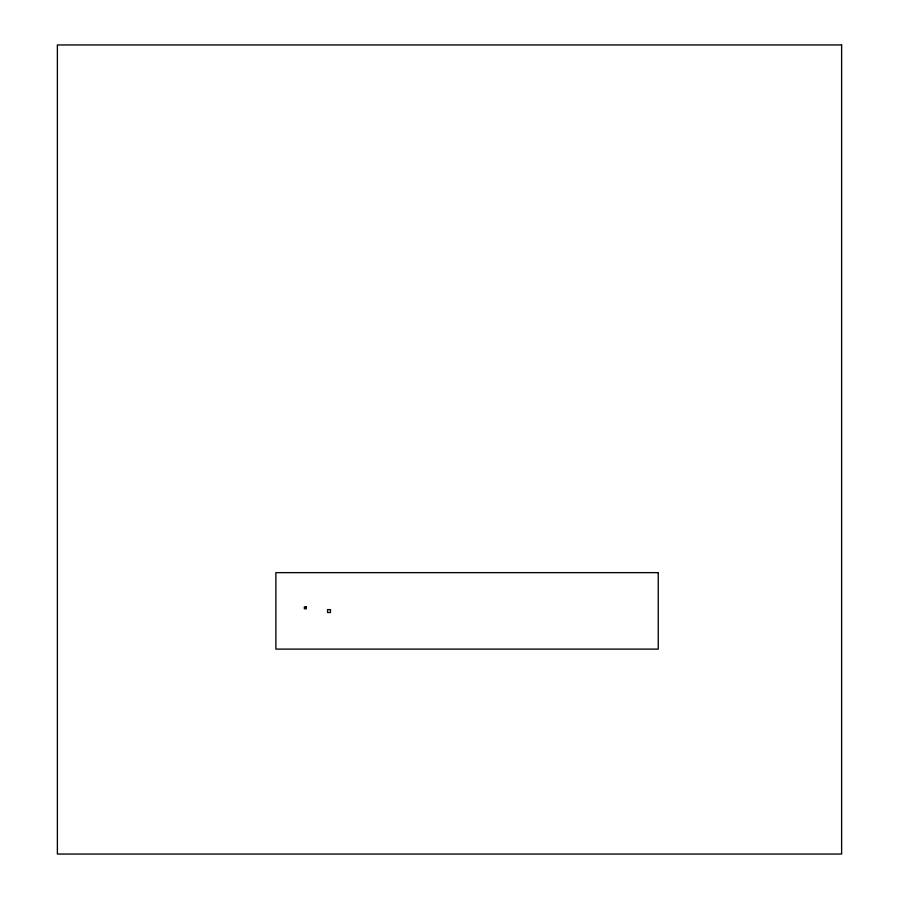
<?xml version="1.0" encoding="UTF-8"?>
<svg xmlns="http://www.w3.org/2000/svg" width="899" height="899" viewBox="0 0 899 899"><rect width="100%" height="100%" fill="white"/><g stroke="black" fill="none" stroke-linecap="round" stroke-linejoin="round"><path stroke-width="1.35" d="M841.621 44.95L57.379 44.95L57.379 854.05L841.621 854.05L841.621 44.95M658.248 572.641L275.869 572.641L275.869 649.112L658.248 649.112L658.248 572.641M306.267 606.859L304.356 606.859L304.356 608.78L306.267 608.78L306.267 606.859M330.461 609.612L327.551 609.612L327.551 612.522L330.461 612.522L330.461 609.612"/></g></svg>
